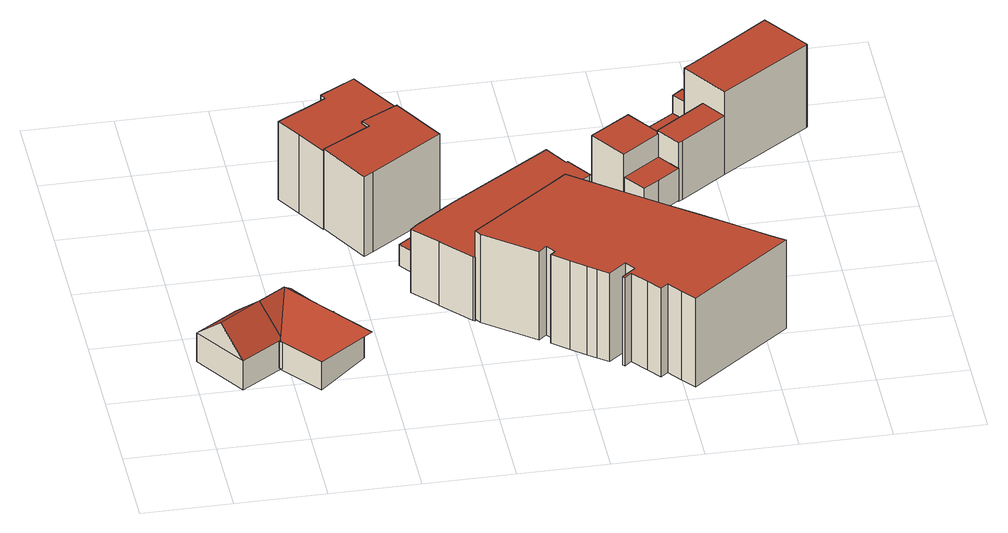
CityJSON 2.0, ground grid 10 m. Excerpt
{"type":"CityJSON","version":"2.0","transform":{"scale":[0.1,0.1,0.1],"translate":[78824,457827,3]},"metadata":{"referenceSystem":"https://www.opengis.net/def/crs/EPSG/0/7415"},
"CityObjects":{
"building1":{"type":"Building","children":["building1-1","building1-2"]},
"building1-1":{"type":"BuildingPart","attributes":{"roofType":"1030","RelativeEavesHeight":3.74,"RelativeRidgeHeight":6.86,"AbsoluteEavesHeight":9.72,"AbsoluteRidgeHeight":12.84},"parents":["building1"],"geometry":[{"type":"Solid","lod":"2","boundaries":[[[[0,1,2,3]],[[1,4,5,2]],[[4,6,7,5]],[[6,0,3,7]],[[4,1,8]],[[0,6,9]],[[1,0,9,8]],[[6,4,8,9]],[[3,2,5,7]]]],"semantics":{"surfaces":[{"type":"WallSurface"},{"type":"RoofSurface","Direction":326.37,"Slope":48.71},{"type":"RoofSurface","Direction":146.37,"Slope":48.71},{"type":"GroundSurface"}],"values":[[0,0,0,0,0,0,1,2,3]]}}]},
"building1-2":{"type":"BuildingPart","attributes":{"roofType":"1000","RelativeEavesHeight":3.42,"RelativeRidgeHeight":3.42,"AbsoluteEavesHeight":9.72,"AbsoluteRidgeHeight":9.72},"parents":["building1"],"geometry":[{"type":"Solid","lod":"2","boundaries":[[[[10,11,12,13]],[[11,14,15,12]],[[14,10,13,15]],[[14,11,10]],[[13,12,15]]]],"semantics":{"surfaces":[{"type":"WallSurface"},{"type":"RoofSurface","Direction":0,"Slope":90},{"type":"GroundSurface"}],"values":[[0,0,0,1,2]]}}]},
"building2":{"type":"Building","children":["building2-1","building2-2"]},
"building2-1":{"type":"BuildingPart","attributes":{"roofType":"1130","RelativeEavesHeight":3.83,"RelativeRidgeHeight":6.94,"AbsoluteEavesHeight":9.72,"AbsoluteRidgeHeight":12.84},"parents":["building2"],"geometry":[{"type":"Solid","lod":"2","boundaries":[[[[16,17,18,19]],[[17,20,21,18]],[[20,4,22,21]],[[4,16,19,22]],[[20,17,23]],[[16,4,8]],[[17,16,8,23]],[[4,20,23,8]],[[19,18,21,22]]]],"semantics":{"surfaces":[{"type":"WallSurface"},{"type":"RoofSurface","Direction":56.35,"Slope":47.17},{"type":"RoofSurface","Direction":326.27,"Slope":37.91},{"type":"RoofSurface","Direction":146.25,"Slope":48.79},{"type":"GroundSurface"}],"values":[[0,0,0,0,1,0,2,3,4]]}}]},
"building2-2":{"type":"BuildingPart","attributes":{"roofType":"1000","RelativeEavesHeight":3.66,"RelativeRidgeHeight":3.66,"AbsoluteEavesHeight":9.72,"AbsoluteRidgeHeight":9.72},"parents":["building2"],"geometry":[{"type":"Solid","lod":"2","boundaries":[[[[24,25,26,27]],[[25,20,28,26]],[[20,29,30,28]],[[29,31,32,30]],[[31,33,34,32]],[[33,24,27,34]],[[33,31,29,20,25,24]],[[27,26,28,30,32,34]]]],"semantics":{"surfaces":[{"type":"WallSurface"},{"type":"RoofSurface","Direction":36.99,"Slope":90},{"type":"GroundSurface"}],"values":[[0,0,0,0,0,0,1,2]]}}]},
"building3":{"type":"Building","attributes":{"roofType":"1040","RelativeEavesHeight":3.64,"RelativeRidgeHeight":6.76,"AbsoluteEavesHeight":9.72,"AbsoluteRidgeHeight":12.84},"geometry":[{"type":"Solid","lod":"2","boundaries":[[[[20,35,36,28]],[[35,37,38,36]],[[37,14,39,38]],[[14,20,28,39]],[[37,35,40]],[[20,14,23]],[[35,20,23,40]],[[14,37,40,23]],[[28,36,38,39]]]],"semantics":{"surfaces":[{"type":"WallSurface"},{"type":"RoofSurface","Direction":137.37,"Slope":-48.55},{"type":"RoofSurface","Direction":326.33,"Slope":-48.84},{"type":"RoofSurface","Direction":51.74,"Slope":44.32},{"type":"RoofSurface","Direction":231.51,"Slope":53.77},{"type":"GroundSurface"}],"values":[[0,0,0,0,1,2,3,4,5]]}}]},
"building4":{"type":"Building","attributes":{"roofType":"1000","RelativeEavesHeight":9.94,"RelativeRidgeHeight":9.94,"AbsoluteEavesHeight":15.18,"AbsoluteRidgeHeight":15.18},"geometry":[{"type":"Solid","lod":"2","boundaries":[[[[41,42,43,44]],[[42,45,46,43]],[[45,47,48,46]],[[47,49,50,48]],[[49,51,52,50]],[[51,53,54,52]],[[53,55,56,54]],[[55,57,58,56]],[[57,41,44,58]],[[57,55,53,51,49,47,45,42,41]],[[44,43,46,48,50,52,54,56,58]]]],"semantics":{"surfaces":[{"type":"WallSurface"},{"type":"RoofSurface","Direction":0,"Slope":90},{"type":"GroundSurface"}],"values":[[0,0,0,0,0,0,0,0,0,1,2]]}}]},
"building5":{"type":"Building","attributes":{"roofType":"1000","RelativeEavesHeight":10.2,"RelativeRidgeHeight":10.2,"AbsoluteEavesHeight":15.52,"AbsoluteRidgeHeight":15.52},"geometry":[{"type":"Solid","lod":"2","boundaries":[[[[59,60,61,62]],[[60,63,64,61]],[[63,65,66,64]],[[65,67,68,66]],[[67,69,70,68]],[[69,71,72,70]],[[71,59,62,72]],[[71,69,67,65,63,60,59]],[[62,61,64,66,68,70,72]]]],"semantics":{"surfaces":[{"type":"WallSurface"},{"type":"RoofSurface","Direction":0,"Slope":90},{"type":"GroundSurface"}],"values":[[0,0,0,0,0,0,0,1,2]]}}]},
"building6":{"type":"Building","attributes":{"roofType":"1000","RelativeEavesHeight":2.78,"RelativeRidgeHeight":2.78,"AbsoluteEavesHeight":8.44,"AbsoluteRidgeHeight":8.44},"geometry":[{"type":"Solid","lod":"2","boundaries":[[[[73,74,75,76]],[[74,77,78,75]],[[77,79,80,78]],[[79,73,76,80]],[[79,77,74,73]],[[76,75,78,80]]]],"semantics":{"surfaces":[{"type":"WallSurface"},{"type":"RoofSurface","Direction":0,"Slope":90},{"type":"GroundSurface"}],"values":[[0,0,0,0,1,2]]}}]},
"building7":{"type":"Building","attributes":{"roofType":"1000","RelativeEavesHeight":8.06,"RelativeRidgeHeight":8.06,"AbsoluteEavesHeight":12.19,"AbsoluteRidgeHeight":12.19},"geometry":[{"type":"Solid","lod":"2","boundaries":[[[[81,82,83,84]],[[82,85,86,83]],[[85,87,88,86]],[[87,89,90,88]],[[89,91,92,90]],[[91,93,94,92]],[[93,95,96,94]],[[95,97,98,96]],[[97,99,100,98]],[[99,101,102,100]],[[101,103,104,102]],[[103,105,106,104]],[[105,107,108,106]],[[107,81,84,108]],[[107,105,103,101,99,97,95,93,91,89,87,85,82,81]],[[84,83,86,88,90,92,94,96,98,100,102,104,106,108]]]],"semantics":{"surfaces":[{"type":"WallSurface"},{"type":"RoofSurface","Direction":0,"Slope":90},{"type":"GroundSurface"}],"values":[[0,0,0,0,0,0,0,0,0,0,0,0,0,0,1,2]]}}]},
"building8":{"type":"Building","attributes":{"roofType":"1000","RelativeEavesHeight":11.34,"RelativeRidgeHeight":11.34,"AbsoluteEavesHeight":15.6,"AbsoluteRidgeHeight":15.6},"geometry":[{"type":"Solid","lod":"2","boundaries":[[[[109,110,111,112]],[[110,113,114,111]],[[113,115,116,114]],[[115,117,118,116]],[[117,119,120,118]],[[119,121,122,120]],[[121,123,124,122]],[[123,125,126,124]],[[125,127,128,126]],[[127,129,130,128]],[[129,131,132,130]],[[131,133,134,132]],[[133,135,136,134]],[[135,137,138,136]],[[137,139,140,138]],[[139,141,142,140]],[[141,143,144,142]],[[143,145,146,144]],[[145,147,148,146]],[[147,149,150,148]],[[149,151,152,150]],[[151,153,154,152]],[[153,155,156,154]],[[155,157,158,156]],[[157,159,160,158]],[[159,161,162,160]],[[161,163,164,162]],[[163,165,166,164]],[[165,167,168,166]],[[167,109,112,168]],[[167,165,163,161,159,157,155,153,151,149,147,145,143,141,139,137,135,133,131,129,127,125,123,121,119,117,115,113,110,109]],[[112,111,114,116,118,120,122,124,126,128,130,132,134,136,138,140,142,144,146,148,150,152,154,156,158,160,162,164,166,168]]]],"semantics":{"surfaces":[{"type":"WallSurface"},{"type":"RoofSurface","Direction":0,"Slope":90},{"type":"GroundSurface"}],"values":[[0,0,0,0,0,0,0,0,0,0,0,0,0,0,0,0,0,0,0,0,0,0,0,0,0,0,0,0,0,0,1,2]]}}]},
"building9":{"type":"Building","children":["building9-1","building9-2","building9-3","building9-4","building9-5","building9-6"]},
"building9-1":{"type":"BuildingPart","attributes":{"roofType":"1000","RelativeEavesHeight":10.62,"RelativeRidgeHeight":10.62,"AbsoluteEavesHeight":14.07,"AbsoluteRidgeHeight":14.07},"parents":["building9"],"geometry":[{"type":"Solid","lod":"2","boundaries":[[[[169,170,171,172]],[[170,173,174,171]],[[173,175,176,174]],[[175,177,178,176]],[[177,179,180,178]],[[179,169,172,180]],[[179,177,175,173,170,169]],[[172,171,174,176,178,180]]]],"semantics":{"surfaces":[{"type":"WallSurface"},{"type":"RoofSurface","Direction":2.25,"Slope":90},{"type":"GroundSurface"}],"values":[[0,0,0,0,0,0,1,2]]}}]},
"building9-2":{"type":"BuildingPart","attributes":{"roofType":"1000","RelativeEavesHeight":3.96,"RelativeRidgeHeight":3.96,"AbsoluteEavesHeight":7.48,"AbsoluteRidgeHeight":7.48},"parents":["building9"],"geometry":[{"type":"Solid","lod":"2","boundaries":[[[[181,182,183,172]],[[182,184,185,183]],[[184,186,187,185]],[[186,188,189,187]],[[188,181,172,189]],[[188,186,184,182,181]],[[172,183,185,187,189]]]],"semantics":{"surfaces":[{"type":"WallSurface"},{"type":"RoofSurface","Direction":0,"Slope":90},{"type":"GroundSurface"}],"values":[[0,0,0,0,0,1,2]]}}]},
"building9-3":{"type":"BuildingPart","attributes":{"roofType":"1000","RelativeEavesHeight":6.27,"RelativeRidgeHeight":6.27,"AbsoluteEavesHeight":9.78,"AbsoluteRidgeHeight":9.78},"parents":["building9"],"geometry":[{"type":"Solid","lod":"2","boundaries":[[[[190,191,171,192]],[[191,193,172,171]],[[193,194,189,172]],[[194,190,192,189]],[[194,193,191,190]],[[192,171,172,189]]]],"semantics":{"surfaces":[{"type":"WallSurface"},{"type":"RoofSurface","Direction":0,"Slope":90},{"type":"GroundSurface"}],"values":[[0,0,0,0,1,2]]}}]},
"building9-4":{"type":"BuildingPart","attributes":{"roofType":"1000","RelativeEavesHeight":6.95,"RelativeRidgeHeight":6.95,"AbsoluteEavesHeight":10.57,"AbsoluteRidgeHeight":10.57},"parents":["building9"],"geometry":[{"type":"Solid","lod":"2","boundaries":[[[[195,196,197,198]],[[196,199,200,197]],[[199,201,202,200]],[[201,203,204,202]],[[203,205,206,204]],[[205,195,198,206]],[[205,203,201,199,196,195]],[[198,197,200,202,204,206]]]],"semantics":{"surfaces":[{"type":"WallSurface"},{"type":"RoofSurface","Direction":114.64,"Slope":90},{"type":"GroundSurface"}],"values":[[0,0,0,0,0,0,1,2]]}}]},
"building9-5":{"type":"BuildingPart","attributes":{"roofType":"1000","RelativeEavesHeight":4.08,"RelativeRidgeHeight":4.08,"AbsoluteEavesHeight":7.67,"AbsoluteRidgeHeight":7.67},"parents":["building9"],"geometry":[{"type":"Solid","lod":"2","boundaries":[[[[207,208,209,210]],[[208,211,212,209]],[[211,213,202,212]],[[213,214,200,202]],[[214,207,210,200]],[[214,213,211,208,207]],[[210,209,212,202,200]]]],"semantics":{"surfaces":[{"type":"WallSurface"},{"type":"RoofSurface","Direction":132.51,"Slope":90},{"type":"GroundSurface"}],"values":[[0,0,0,0,0,1,2]]}}]},
"building9-6":{"type":"BuildingPart","attributes":{"roofType":"1000","RelativeEavesHeight":7.46,"RelativeRidgeHeight":7.46,"AbsoluteEavesHeight":10.97,"AbsoluteRidgeHeight":10.97},"parents":["building9"],"geometry":[{"type":"Solid","lod":"2","boundaries":[[[[215,216,217,180]],[[216,218,219,217]],[[218,220,221,219]],[[220,222,183,221]],[[222,215,180,183]],[[222,220,218,216,215]],[[180,217,219,221,183]]]],"semantics":{"surfaces":[{"type":"WallSurface"},{"type":"RoofSurface","Direction":136.33,"Slope":90},{"type":"GroundSurface"}],"values":[[0,0,0,0,0,1,2]]}}]}
},
"vertices":[
[1,124,67],[48,155,67],[48,155,30],[1,124,30],[87,96,67],[87,96,30],[40,65,67],[40,65,30],[68,126,98],[21,94,98],
[86,91,67],[83,93,67],[83,93,33],[86,91,33],[84,94,67],[84,94,33],
[54,146,67],[112,185,67],[112,185,29],[54,146,29],[146,135,67],[146,135,29],[87,96,29],[98,146,98],
[149,132,67],[148,132,67],[148,132,31],[149,132,31],[146,135,31],[143,138,67],[143,138,31],[146,138,67],[146,138,31],[149,136,67],[149,136,31],
[174,98,67],[174,98,31],[120,49,67],[120,49,31],[84,94,31],[174,50,98],
[224,388,122],[230,378,122],[230,378,22],[224,388,22],[176,346,122],[176,346,22],[156,379,122],[156,379,22],[139,407,122],[139,407,22],[194,439,122],[194,439,22],[191,446,122],[191,446,22],[230,469,122],[230,469,22],[265,410,122],[265,410,22],
[219,295,125],[209,289,125],[209,289,23],[219,295,23],[176,346,125],[176,346,23],[230,378,125],[230,378,23],[224,388,125],[224,388,23],[265,410,125],[265,410,23],[300,351,125],[300,351,23],
[298,271,54],[256,240,54],[256,240,27],[298,271,27],[241,261,54],[241,261,27],[283,292,54],[283,292,27],
[387,252,92],[395,239,92],[395,239,11],[387,252,11],[305,171,92],[305,171,11],[303,172,92],[303,172,11],[273,205,92],[273,205,11],[274,205,92],[274,205,11],[248,233,92],[248,233,11],[256,240,92],[256,240,11],[300,273,92],[300,273,11],[413,349,92],[413,349,11],[429,323,92],[429,323,11],[431,324,92],[431,324,11],[451,295,92],[451,295,11],[449,295,92],[449,295,11],
[608,107,126],[622,97,126],[622,97,13],[608,107,13],[510,10,126],[510,10,13],[498,25,126],[498,25,13],[486,41,126],[486,41,13],[478,34,126],[478,34,13],[466,49,126],[466,49,13],[452,67,126],[452,67,13],[444,60,126],[444,60,13],[442,62,126],[442,62,13],[442,63,126],[442,63,13],[447,67,126],[447,67,13],[457,75,126],[457,75,13],[449,86,126],[449,86,13],[430,71,126],[430,71,13],[418,80,126],[418,80,13],[409,87,126],[409,87,13],[393,100,126],[393,100,13],[375,115,126],[375,115,13],[381,120,126],[381,120,13],[373,130,126],[373,130,13],[364,122,126],[364,122,13],[310,164,126],[310,164,13],[305,171,126],[305,171,13],[395,239,126],[395,239,13],[416,255,126],[416,255,13],[477,208,126],[477,208,13],[508,184,126],[508,184,13],[542,158,126],[542,158,13],[579,130,126],[579,130,13],
[576,442,111],[588,450,111],[588,450,5],[576,442,5],[674,512,111],[674,512,5],[710,461,111],[710,461,5],[709,460,111],[709,460,5],[610,392,111],[610,392,5],
[576,442,45],[592,419,45],[592,419,5],[538,381,45],[538,381,5],[512,418,45],[512,418,5],[566,455,45],[566,455,5],
[578,464,68],[588,450,68],[578,464,5],[576,442,68],[566,455,68],
[538,381,76],[536,379,76],[536,379,6],[538,381,6],[537,378,76],[537,378,6],[495,348,76],[495,348,6],[468,388,76],[468,388,6],[512,418,76],[512,418,6],
[554,353,47],[530,336,47],[530,336,6],[554,353,6],[512,324,47],[512,324,6],[495,348,47],[537,378,47],
[610,392,80],[559,356,80],[559,356,5],[554,353,80],[554,353,5],[536,379,80],[536,379,5],[592,419,80]
]}
